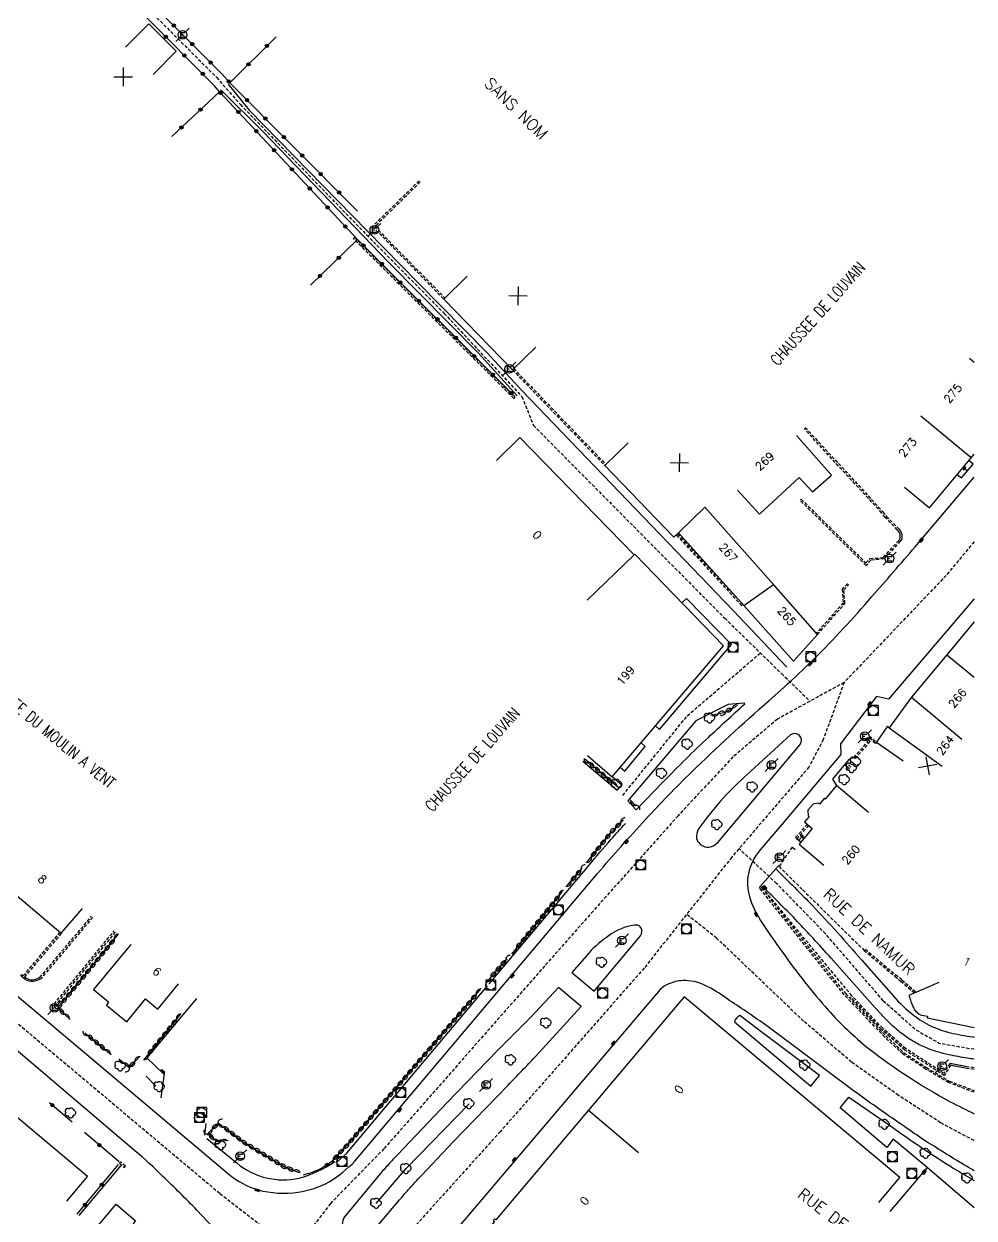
# Model space of a CAD drawing. Header units: millimetres. Extents: x 184999 to 186001, y 128999 to 130000.
# Drawn here: x 185854.5 to 186000, y 129516.6 to 129699.5 of the extents above; entities that cross this region are included whole.
import ezdxf
from ezdxf.enums import TextEntityAlignment as Align

# ---------------------------------------------------------------- set-up
doc = ezdxf.new("R2010")
doc.units = ezdxf.units.MM
doc.linetypes.add('DASHED', pattern=[0.75, 0.5, -0.25])
doc.layers.get('0').update_dxf_attribs({"linetype": 'CONTINUOUS'})
for name, color, linetype in [('W0001', 6, 'DASHED'), ('W0008', 7, 'CONTINUOUS'), ('W0100', 7, 'CONTINUOUS'), ('W0112', 1, 'DASHED'), ('W0211', 2, 'CONTINUOUS'), ('W0300', 7, 'CONTINUOUS'), ('W0302', 3, 'CONTINUOUS'), ('W0310', 3, 'CONTINUOUS'), ('W0322', 7, 'CONTINUOUS'), ('W0334', 7, 'CONTINUOUS'), ('W0400', 7, 'CONTINUOUS'), ('W0420', 7, 'CONTINUOUS'), ('W0471', 7, 'CONTINUOUS'), ('W0989', 7, 'CONTINUOUS'), ('W0991', 7, 'CONTINUOUS'), ('W1102', 7, 'CONTINUOUS')]:
    doc.layers.add(name, color=color, linetype=linetype)
doc.styles.get("Standard").update_dxf_attribs({"font": 'romans.shx', "width": 0.85})

# ---------------------------------------------------------------- blocks, each defined once
blk = doc.blocks.new('t310o')
at = {"color": 0, "linetype": 'Continuous'}
for centre, start, end in [((-0.5, 0.38), 216.8699, 323.1304), ((0.5, -0.37), 36.8699, 143.1303)]:
    blk.add_arc(centre, 0.625, start, end, dxfattribs=at)
blk = doc.blocks.new('t991o')
at = {"color": 0, "linetype": 'Continuous'}
for p, q in [((-1, 1), (1, -1)), ((-1, -1), (1, 1))]:
    blk.add_line(p, q, dxfattribs=at)
blk = doc.blocks.new('t211o')
at = {"color": 0, "linetype": 'Continuous'}
for p, q in [((-0.29, 0.5), (-0.29, 0)), ((0, 1), (0, 0)), ((0.29, 0.5), (0.29, 0))]:
    blk.add_line(p, q, dxfattribs=at)
blk = doc.blocks.new('t322o')
at = {"color": 0, "linetype": 'Continuous'}
for radius in [0.25, 0.15]:
    blk.add_circle((0, 0), radius, dxfattribs=at)
blk = doc.blocks.new('T471')
for p, q in [((-0.333334, 0.333334), (-0.333334, -0.333334)), ((-0.333334, 0.333334), (0.333334, 0.333334)), ((-0.333334, 0), (0, 0)), ((0.500001, 0.500001), (1.000002, 1.000002)), ((-0.500001, -0.500001), (-1.000002, -1.000002)), ((-0.333334, -0.333334), (0.333334, -0.333334))]:
    blk.add_line(p, q)
blk.add_ellipse((0, 0), major_axis=(0.471405, 0.471405), ratio=1, start_param=5.4977871438, end_param=11.780972451)
blk = doc.blocks.new('T420')
for p, q in [((0.75, 0.75), (-0.75, 0.75)), ((-0.75, 0.75), (-0.75, -0.75)), ((0.75, 0.75), (0.75, -0.75)), ((0.75, -0.75), (-0.75, -0.75))]:
    blk.add_line(p, q)
blk.add_ellipse((0, 0), major_axis=(-0.53, 0.53), ratio=1, start_param=3.926991, end_param=10.210176)
blk = doc.blocks.new('T400')
for p, q in [((-0.15, 0.3), (0.15, 0.3)), ((-0.15, -0.25), (-0.15, 0.3)), ((-0.15, 0.15), (0.15, 0.15)), ((-0.15, 0), (0.15, 0)), ((0.15, 0.3), (0.15, -0.25)), ((-0.15, -0.15), (0.15, -0.15)), ((-0.15, -0.25), (-0.15, -0.3)), ((-0.15, -0.3), (0.15, -0.3)), ((0.15, -0.3), (0.15, -0.25))]:
    blk.add_line(p, q)
blk = doc.blocks.new('T300')
for p, q in [((-0.8, 0.51), (-0.86, 0.34)), ((-0.86, 0.34), (-0.86, 0.17)), ((-0.86, 0.17), (-0.74, 0.06)), ((-0.69, 0.63), (-0.8, 0.51)), ((-0.8, -0.06), (-0.74, 0.06)), ((-0.74, 0.06), (-0.69, 0.11)), ((-0.57, 0.69), (-0.69, 0.63)), ((-0.46, 0.69), (-0.57, 0.69)), ((-0.29, 0.63), (-0.46, 0.69)), ((-0.29, 0.63), (-0.17, 0.74)), ((-0.23, 0.57), (-0.29, 0.63)), ((-0.17, 0.74), (-0.06, 0.8)), ((-0.06, 0.8), (0.06, 0.8)), ((0.06, 0.8), (0.23, 0.74)), ((0.23, 0.74), (0.34, 0.63)), ((0.34, 0.63), (0.4, 0.51)), ((0.46, 0.46), (0.34, 0.46)), ((0.4, 0.51), (0.4, 0.46)), ((0.57, 0.4), (0.46, 0.46)), ((0.57, 0.4), (0.69, 0.29)), ((0.69, 0.29), (0.74, 0.17)), ((0.74, 0.06), (0.69, -0.17)), ((0.74, 0.17), (0.74, 0.06)), ((-0.8, -0.17), (-0.8, -0.06)), ((-0.8, -0.23), (-0.8, -0.17)), ((-0.74, -0.34), (-0.8, -0.23)), ((-0.69, -0.4), (-0.74, -0.34)), ((-0.51, -0.46), (-0.69, -0.4)), ((-0.4, -0.46), (-0.51, -0.46)), ((-0.4, -0.46), (-0.34, -0.46)), ((-0.34, -0.46), (-0.34, -0.4)), ((-0.34, -0.51), (-0.34, -0.46)), ((-0.29, -0.63), (-0.34, -0.51)), ((-0.17, -0.74), (-0.29, -0.63)), ((-0.06, -0.8), (-0.17, -0.74)), ((0.06, -0.8), (-0.06, -0.8)), ((0.17, -0.74), (0.06, -0.8)), ((0.23, -0.69), (0.17, -0.74)), ((0.29, -0.46), (0.23, -0.46)), ((0.29, -0.63), (0.23, -0.69)), ((0.46, -0.4), (0.29, -0.46)), ((0.34, -0.51), (0.29, -0.63)), ((0.34, -0.51), (0.34, -0.46)), ((0.57, -0.34), (0.46, -0.4)), ((0.63, -0.29), (0.57, -0.34)), ((0.69, -0.17), (0.63, -0.29))]:
    blk.add_line(p, q)

msp = doc.modelspace()

# ---------------------------------------------------------------- linework, layer by layer
at = {"layer": 'W0001'}
for points in [[(185743.15, 129867.51), (185744.25, 129864.96), (185747.63, 129859.27), (185749.49, 129856.06), (185786.72, 129807.03), (185815.49, 129769.49), (185839.34, 129738.05), (185843.74, 129731.79), (185849.92, 129725.37), (185883.98, 129691.34), (185887.63, 129687.18), (185906.97, 129667.21), (185918.85, 129655.18), (185930.74, 129642.44), (185932.52, 129638.01), (185961.8, 129608.49), (185970.5, 129600.01), (185974.87, 129595.77)], [(186000, 129620.2), (185995.71, 129615.04), (185980.09, 129598.64), (185969.88, 129593.04), (185963.07, 129587.24), (185954.66, 129578.23), (185941.65, 129563.63), (185934.24, 129555.23), (185909.62, 129527.22), (185901.41, 129518.82), (185888.39, 129502.02), (185847.36, 129453.46), (185838.55, 129442.06), (185835.15, 129439.26), (185823.9, 129422.17)], [(185780.96, 129605.54), (185786.6, 129601.85), (185791.05, 129598.6), (185827.83, 129568.03), (185884.5, 129520.37), (185895.82, 129511.6)], [(185946.19, 129581.34), (185956.07, 129593.54), (185967.27, 129603.16)], [(185980.09, 129598.64), (185976.9, 129589.89), (185974.7, 129585.69), (185962.88, 129571.89), (185949.47, 129554.89), (185927.45, 129529.88), (185909.43, 129509.88), (185898.02, 129498.07), (185881, 129477.87), (185866.98, 129461.47), (185848.56, 129438.46), (185841.56, 129429.66), (185831.12, 129416.69)], [(185986.09, 129549.9), (185977.25, 129560.14), (185969.75, 129567.88), (185964.01, 129573.2)], [(186000, 129528.47), (185994.86, 129531.21), (185988.42, 129535.4), (185981.23, 129540.49), (185973.89, 129546.77), (185960.56, 129559.49), (185955.97, 129563.12)]]:
    msp.add_lwpolyline(points, dxfattribs=at)
at = {"layer": 'W0001', "flags": 128}
msp.add_lwpolyline([(185986.09, 129549.9), (185986.09, 129549.9), (185991.07, 129545.46), (185994.66, 129543.4), (185999.31, 129542.6), (186000, 129542.52)], dxfattribs=at)
at = {"layer": 'W0008', "flags": 128}
for points in [[(185885.74, 129690.31), (185888.99, 129686.3), (185907.06, 129667.81), (185914.84, 129659.86), (185925.39, 129649.18), (185930.71, 129643.39), (185963.12, 129609.67), (185971.34, 129601)], [(185930.02, 129642.57), (185924.06, 129649.13), (185910.33, 129663.02), (185891.07, 129683.06), (185884.69, 129689.37), (185884.47, 129689.12)]]:
    msp.add_lwpolyline(points, dxfattribs=at)
for points in [[(185786.99, 129605.54, -0.013735), (185790.79, 129602.92, -0.0108), (185793.48, 129600.85), (185797.14, 129597.92), (185810.97, 129586.34), (185841.17, 129560.98), (185867.63, 129538.7), (185885.91, 129523.28, 0.1045), (185890.34, 129520.94, 0.1073), (185896.48, 129520.59, 0.0938), (185901.25, 129522.17, 0.0567), (185905.18, 129525.32), (185942.31, 129569.38, -0.0064), (185949.68, 129577.66, -0.0128), (185956.7, 129584.91, -0.0113), (185968.59, 129595.88), (185970.86, 129597.89, 0.0085), (185975.41, 129602.16, 0.0186), (185984.34, 129611.8, 0.0046), (185990.96, 129619.43), (186000, 129630.1, -0.0001)], [(186000, 129611.44), (185986.91, 129596.11), (185985.03, 129596.52), (185979.53, 129589.27), (185979.59, 129587.59), (185970.49, 129576.86), (185967.23, 129573.01, 0.1267), (185965.43, 129569.35, 0.1133), (185965.58, 129565.86, 0.0728), (185967.31, 129562.21, 0.0188), (185970.65, 129557.33, 0.0265), (185977.64, 129548.47, 0.0389), (185983.78, 129542.62, 0.0381), (185996.31, 129534.43, 0.001871), (186000, 129532.58, 0.0113)], [(185969.72, 129569.98, -0.0082), (185975.29, 129564.43, -0.0113), (185982.76, 129556.15), (185987.3, 129550.98)], [(185984.87, 129548.82), (185978.09, 129556.43, 0.0043), (185975.33, 129559.47, 0.0102), (185970.47, 129564.56, 0.0044), (185967.52, 129567.44)], [(185941.8, 129551.36), (185948.67, 129559.55, 0.2353), (185949.12, 129560.83, 0.2348), (185948.49, 129561.45, 0.0986), (185947.95, 129561.48, 0.1259), (185944.1, 129559.88, 0.0672), (185941.03, 129557.25), (185938.38, 129554.2), (185941.8, 129551.36)], [(185885.11, 129513.41), (185880.96, 129517.82, 0.0124), (185875.78, 129522.97, 0.0154), (185871.49, 129526.93), (185852.57, 129543), (185840.18, 129553.29, 0.0561), (185839.06, 129553.81, 0.0957), (185837.93, 129553.92), (185832.66, 129553.39, 0.1262), (185831.18, 129552.83, 0.0647), (185830.55, 129552.25), (185829.57, 129551.11), (185820.98, 129540.22), (185815.29, 129532.94), (185809.3, 129524.98), (185804.57, 129518.58), (185798.99, 129510.64)], [(186000, 129523.85, -0.010287), (185993.86, 129527.62), (185992.95, 129528.14, -0.0035), (185986.23, 129532.76, -0.008), (185979.64, 129537.53), (185974.75, 129541.19), (185968.24, 129546.06, 0.0093), (185962.58, 129549.9, 0.0342), (185959.23, 129552.05, 0.1133), (185955.78, 129553, 0.1028), (185953.25, 129552.48, 0.117), (185951.94, 129551.61), (185912.21, 129504.83), (185906.62, 129503.04), (185888.54, 129481.54)], [(185987.3, 129550.98), (185987.3, 129550.98, 0.043499), (185990.38, 129547.97, 0.0551), (185993.14, 129546.15, 0.0554), (185996.37, 129545, 0.0245), (185999.8, 129544.36, 0.000484), (186000, 129544.33, 0.000484)], [(186000, 129540.95, -0.003676), (185999.01, 129541.09, -0.0078), (185997.56, 129541.34, -0.0096), (185996.11, 129541.63, -0.017), (185994.38, 129542.07, -0.0258), (185992.69, 129542.67, -0.0329), (185990.85, 129543.58, -0.03), (185989.13, 129544.71, -0.0268), (185987.42, 129546.15, -0.0175), (185985.85, 129547.73), (185984.87, 129548.82)]]:
    msp.add_lwpolyline(points, format="xyb", dxfattribs=at)
for points in [[(185973.34, 129589.16, 0.8746), (185971.88, 129590.61), (185965.2, 129584.5, 0.0226), (185961.6, 129580.96, 0.0223), (185957.8, 129576.25, 0.1438), (185957.51, 129574.74, 0.2591), (185958.77, 129573.47, 0.1724), (185959.91, 129573.55, 0.0724), (185960.73, 129574.13)], [(185903.57, 129516.82, 0.1064), (185903.21, 129515.6, 0.1353), (185903.5, 129514.64), (185904.69, 129512.71), (185904.86, 129512.5, 0.2168), (185905.41, 129512.27, 0.2292), (185906.29, 129512.61), (185912.02, 129519.4, -0.006), (185913.32, 129520.91, -0.0082), (185915.37, 129523.15), (185920.23, 129528.28), (185928.64, 129536.98, 0.0008), (185930.75, 129539.18, 0.0062), (185932.83, 129541.37), (185939.81, 129549.01), (185936.36, 129551.94), (185932.05, 129547.32), (185927.07, 129542.3), (185919.29, 129534.32), (185911.67, 129526.29, 0.006), (185910.31, 129524.82, 0.0038), (185908.97, 129523.31)]]:
    msp.add_lwpolyline(points, format="xyb", close=True, dxfattribs=at)
at = {"layer": 'W0100'}
for p, q in [((185948.04, 129618.32), (185947.93, 129618.22)), ((185972.86, 129574.72), (185973.45, 129574.22))]:
    msp.add_line(p, q, dxfattribs=at)
at = {"layer": 'W0100', "flags": 128}
for points in [[(185874.26, 129691.79), (185877.79, 129695.33), (185873.6, 129699.52), (185870.06, 129695.98)], [(185922.36, 129660.86), (185918.77, 129657.37), (185929.31, 129646.54), (185932.89, 129650.03)], [(185947.93, 129618.22), (185930.42, 129636.15), (185926.84, 129632.65)], [(185947.04, 129635.35), (185943.45, 129631.87), (185954.03, 129620.93), (185954.71, 129621.59), (185964.74, 129610.45), (185972.35, 129601.91), (185976.01, 129605.99), (185969.3, 129613.66), (185958.76, 129625.5)], [(185963.75, 129628.1), (185967.14, 129624.43), (185973.22, 129630.04), (185975.26, 129627.84), (185978.17, 129630.41), (185972.81, 129636.47)], [(185989.34, 129628.58), (185993.19, 129625.39), (185999.56, 129633.07), (186000, 129633.6)], [(185940.78, 129587.45), (185944.59, 129584.21), (185961.63, 129604.26), (185948.04, 129618.32)], [(186000, 129607.93), (185995.84, 129602.89), (185990.42, 129596.38), (185987.01, 129591.7), (185986.74, 129591.93), (185985.05, 129589.48), (185989.16, 129586.64)], [(185985.42, 129519), (185988.63, 129522.83), (185955.61, 129550.51), (185940.94, 129533.12), (185926.75, 129516.34), (185926.59, 129516.48), (185926.37, 129516.22), (185926.54, 129516.08), (185898.5, 129482.88), (185902.32, 129479.65)], [(185849.5, 129528.85), (185852.72, 129532.68), (185864.21, 129523.02), (185860.99, 129519.19)]]:
    msp.add_lwpolyline(points, dxfattribs=at)
at = {"layer": 'W0100'}
for points in [[(185997.43, 129630.51), (185998.08, 129629.97), (185999.84, 129632.1), (185999.2, 129632.63)], [(185998.96, 129631.04), (185998.32, 129631.57), (185998.35, 129631.17), (185998.71, 129631.61), (185998.32, 129631.57)], [(185983.85, 129578.72), (185978.95, 129582.85), (185977.2, 129580.77), (185977.06, 129580.89), (185976.33, 129580.02), (185976.19, 129580.14), (185975.36, 129580.03), (185974.55, 129579.07), (185974.6, 129578.24), (185974.73, 129578.12), (185974.03, 129577.29), (185975.21, 129576.28), (185973.19, 129573.9), (185977, 129570.67)], [(185973.16, 129574.47), (185973.8, 129575.23), (185973.4, 129575.2), (185973.84, 129574.83), (185973.8, 129575.23)], [(185863.38, 129564.05), (185860.15, 129560.23), (185852.11, 129567.02), (185849.52, 129563.96), (185846.1, 129566.85), (185851.91, 129573.74)], [(185870.83, 129558.49), (185865.14, 129551.64), (185867.45, 129549.71), (185867.13, 129549.2), (185870.23, 129546.67), (185873.1, 129550.17), (185874.98, 129548.62), (185878.15, 129552.49)]]:
    msp.add_lwpolyline(points, dxfattribs=at)
at = {"layer": 'W0100', "flags": 128}
msp.add_lwpolyline([(185994.61, 129552.7), (185990.02, 129550.72, 0.0061), (185990.25, 129549.97, 0.0177), (185990.53, 129549.22, 0.039), (185990.84, 129548.58, 0.0849), (185991.29, 129548.06, 0.033), (185991.52, 129547.9, 0.0107), (185991.76, 129547.75), (185992.86, 129547.55), (185992.82, 129547.27), (186000, 129545.81)], format="xyb", dxfattribs=at)
at = {"layer": 'W0100'}
msp.add_lwpolyline([(185865.38, 129514.92), (185868.62, 129518.72), (185871.59, 129516.2), (185871.22, 129515.75), (185874.58, 129512.89, -0.3991), (185868.9, 129506.06), (185867.91, 129504.92), (185864.08, 129508.12)], format="xyb", dxfattribs=at)
at = {"layer": 'W0112'}
for p, q in [((185929.31, 129646.54), (185943.44, 129631.88)), ((185929.49, 129646.72), (185943.62, 129632.05)), ((185954.41, 129621.23), (185964.55, 129610.28)), ((185954.6, 129621.4), (185964.74, 129610.45)), ((185981.27, 129550.66), (185967.4, 129567.41)), ((185983.16, 129557.61), (185987.86, 129553.64)), ((185983.32, 129557.8), (185988.02, 129553.83)), ((185987.86, 129553.64), (185988.78, 129552.9)), ((185988.94, 129553.09), (185988.02, 129553.83)), ((185988.78, 129552.9), (185990.87, 129551.09)), ((185988.94, 129553.09), (185991.12, 129551.2)), ((185985.82, 129545.5), (185981.09, 129550.49)), ((185986, 129545.67), (185981.27, 129550.66)), ((185989.38, 129542.35), (185985.83, 129545.49)), ((185989.53, 129542.55), (185986, 129545.67)), ((185995.42, 129538.45), (185989.38, 129542.35)), ((185995.34, 129538.79), (185989.53, 129542.55)), ((185996.29, 129540.3), (185995.34, 129538.79)), ((185996.41, 129540.02), (185995.42, 129538.45)), ((185996.82, 129540.19), (185996.29, 129540.3)), ((185996.77, 129539.95), (185996.41, 129540.02)), ((185997.3, 129539.84), (185996.77, 129539.95)), ((185997.35, 129540.09), (185996.82, 129540.19)), ((185997.88, 129539.98), (185997.35, 129540.09)), ((185998.41, 129539.88), (185997.88, 129539.98)), ((185998.94, 129539.79), (185998.41, 129539.88)), ((185997.83, 129539.74), (185997.3, 129539.84)), ((185998.36, 129539.64), (185997.83, 129539.74)), ((185998.9, 129539.54), (185998.36, 129539.64)), ((186000, 129539.37), (185998.9, 129539.54)), ((186000, 129539.63), (185998.94, 129539.79))]:
    msp.add_line(p, q, dxfattribs=at)
for points in [[(185915.01, 129675.48), (185907.87, 129668.49), (185918.77, 129657.37)], [(185915.19, 129675.31), (185908.22, 129668.48), (185918.95, 129657.55)], [(185974.15, 129637.7), (185986.03, 129624.79), (185986.59, 129624.09), (185988.42, 129622.22), (185988.59, 129622.02), (185988.73, 129621.8), (185988.85, 129621.56), (185988.92, 129621.31), (185988.95, 129621.04), (185988.94, 129620.88), (185988.91, 129620.71), (185988.86, 129620.55), (185988.79, 129620.41), (185988.69, 129620.28), (185986.22, 129617.57), (185984.18, 129617.4), (185983.45, 129616.59), (185973.34, 129626.55), (185973.52, 129626.73), (185983.44, 129616.95), (185984.06, 129617.64), (185986.11, 129617.81), (185988.5, 129620.44), (185988.57, 129620.54), (185988.63, 129620.65), (185988.67, 129620.77), (185988.69, 129620.9), (185988.7, 129621.04), (185988.68, 129621.26), (185988.61, 129621.47), (185988.52, 129621.68), (185988.39, 129621.87), (185988.24, 129622.05), (185986.4, 129623.92), (185985.84, 129624.63), (185973.97, 129637.53)], [(185976.01, 129605.99), (185980.22, 129610.75), (185980.05, 129612.84), (185980.77, 129613.6), (185980.59, 129613.77), (185979.79, 129612.93), (185979.96, 129610.84), (185975.84, 129606.18)], [(185974.65, 129576.76), (185972.86, 129574.72), (185972.67, 129574.88), (185974.46, 129576.93)], [(185972.58, 129573.02), (185972.13, 129573.41), (185970.12, 129570.47), (185973.75, 129566.87), (185983.16, 129557.61)], [(186000, 129535.88), (185996.09, 129537.36), (185992.57, 129539.44), (185989.11, 129541.73), (185986.32, 129544.32), (185980.1, 129550.81), (185967.23, 129567.06), (185967.16, 129567.35), (185967.4, 129567.41), (185967.46, 129567.17), (185980.29, 129550.98), (185986.49, 129544.5), (185989.26, 129541.92), (185992.7, 129539.66), (185996.2, 129537.58), (186000, 129536.15)], [(185865.02, 129562.67), (185857.07, 129553.26), (185856.84, 129553.15), (185856.61, 129553.04), (185856.38, 129552.96), (185856.14, 129552.89), (185855.89, 129552.85), (185855.58, 129552.86), (185855.26, 129552.92), (185854.96, 129553.02), (185854.67, 129553.17), (185854.42, 129553.36), (185853.99, 129553.72), (185854.16, 129553.91), (185854.39, 129553.71), (185860, 129560.36)], [(185860.19, 129560.2), (185854.58, 129553.55), (185854.8, 129553.39), (185855.06, 129553.25), (185855.33, 129553.16), (185855.6, 129553.11), (185855.88, 129553.1), (185856.09, 129553.13), (185856.3, 129553.19), (185856.52, 129553.28), (185856.74, 129553.38), (185856.92, 129553.46), (185864.83, 129562.83)], [(185868.48, 129560.42), (185859.46, 129549.41), (185859.72, 129549.2), (185859.56, 129549.01), (185859.11, 129549.38), (185868.28, 129560.58)]]:
    msp.add_lwpolyline(points, dxfattribs=at)
for points in [[(185929.5, 129642.16), (185904.94, 129666.64), (185905.11, 129666.82), (185929.68, 129642.33)], [(185984.88, 129589.29), (185983.96, 129590.11), (185983.76, 129589.87), (185984.07, 129589.61), (185981.76, 129586.98), (185981.57, 129587.14), (185983.71, 129589.58), (185983.41, 129589.84), (185983.94, 129590.46), (185985.05, 129589.48)], [(185869.14, 129525.03), (185869.88, 129524.36), (185870.05, 129524.54), (185869.31, 129525.21)]]:
    msp.add_lwpolyline(points, close=True, dxfattribs=at)
at = {"layer": 'W0211', "flags": 128}
msp.add_lwpolyline([(185981.57, 129587.14), (185980.79, 129586.85), (185978.29, 129583.83), (185978.95, 129582.85)], dxfattribs=at)
at = {"layer": 'W0302', "flags": 128}
msp.add_lwpolyline([(185908.43, 129518.86), (185913, 129524.19), (185922.65, 129534.13)], dxfattribs=at)
at = {"layer": 'W0310'}
msp.add_line((185945.42, 129582.62), (185940.34, 129586.93), dxfattribs=at)
at = {"layer": 'W0310', "flags": 128}
for points in [[(185959.69, 129593.64), (185961.94, 129594.12), (185963.61, 129595)], [(185948.27, 129579.7), (185947.32, 129580.67)], [(185940.65, 129571.01), (185944.28, 129575.52), (185946.33, 129577.62)], [(185937.55, 129567.33), (185940, 129570.19)], [(185929.19, 129557.05), (185936.96, 129566.63)], [(185925.22, 129552.66), (185928.51, 129556.34)], [(185901.7, 129525.35), (185904.05, 129527.85), (185924.51, 129551.76)], [(185872.84, 129540.79), (185878.58, 129547.95)], [(185863.79, 129544.99), (185867.83, 129541.65)], [(185869.22, 129540.84), (185870.61, 129539.65), (185872.27, 129541.42)], [(185873.21, 129538.36), (185874.7, 129536.81)], [(185885.77, 129528.47), (185884.1, 129528.26), (185882.63, 129529.55), (185884.27, 129531.15), (185888.18, 129528.19), (185894.39, 129524.45), (185896.61, 129523.61)]]:
    msp.add_lwpolyline(points, dxfattribs=at)
at = {"layer": 'W0310'}
msp.add_lwpolyline([(185861.55, 129547.03), (185859.7, 129548.79), (185868.93, 129560.05)], dxfattribs=at)
at = {"layer": 'W0322'}
for p, q in [((185893.12, 129697.56), (185886.02, 129690.51)), ((185877.14, 129682.3), (185884.45, 129689.12)), ((185898.38, 129659.53), (185905.57, 129666.48))]:
    msp.add_line(p, q, dxfattribs=at)
at = {"layer": 'W0322', "flags": 128}
for points in [[(185859.1, 129717.66), (185884.86, 129691.82), (185886.02, 129690.51), (185905.57, 129670.84)], [(185929.66, 129642.44), (185905.57, 129666.48), (185884.45, 129689.12), (185883.66, 129690.06), (185862.13, 129711.72)], [(185861.86, 129531.29), (185858.41, 129534.27)], [(185869.08, 129525.2), (185863.77, 129529.71)], [(185862.65, 129517.21), (185868.98, 129524.79)]]:
    msp.add_lwpolyline(points, dxfattribs=at)
msp.add_lwpolyline([(185901.83, 129525.39, -0.0423), (185899.62, 129524.01, -0.0409), (185897.23, 129523.19)], format="xyb", dxfattribs=at)
at = {"layer": 'W0334', "flags": 128}
for points in [[(185951.2, 129591.98), (185951.83, 129591.45), (185962.87, 129604.45), (185955.95, 129611.51), (185955.26, 129610.85)], [(185945.82, 129585.65), (185946.49, 129585.08), (185949.64, 129588.84), (185948.99, 129589.39)], [(185940.07, 129586.61), (185945.31, 129582.15), (185946.1, 129582.88), (185944.59, 129584.21)], [(185902.47, 129525.24), (185903.92, 129526.55), (185925.49, 129552.17)], [(185880.92, 129550.22), (185873.29, 129541.14), (185875.83, 129538.75), (185875.98, 129538.73), (185875.46, 129535.02)], [(185882.36, 129531.1), (185882.15, 129529.31)], [(185862.92, 129516.98), (185869.36, 129524.67)], [(186000, 129518.17), (185992.79, 129524.33), (185987.07, 129517.62)]]:
    msp.add_lwpolyline(points, dxfattribs=at)
for points in [[(185946.99, 129580.52), (185948.24, 129579.12), (185952.44, 129583.48, -0.0122), (185959.3, 129590.24, -0.0041), (185964.88, 129595.37), (185964.77, 129595.47), (185962.31, 129595.29), (185957.36, 129592.78), (185946.99, 129580.52)], [(185925.72, 129552.5), (185941.03, 129570.68, -0.0063), (185944.38, 129574.59, -0.0041), (185946.59, 129577.04)], [(185992.79, 129524.33), (185987.59, 129528.68), (185986.62, 129527.43), (185979.47, 129533.48), (185980.8, 129535.13), (185987.17, 129530.72, 0.0137), (185996.36, 129524.54, 0.005206), (186000, 129522.38)], [(185882.48, 129528.82), (185887.12, 129525, 0.1124), (185891.59, 129522.78, 0.1157), (185896.63, 129522.72, 0.075), (185902.15, 129525.25)]]:
    msp.add_lwpolyline(points, format="xyb", dxfattribs=at)
at = {"layer": 'W0334'}
msp.add_lwpolyline([(185970.13, 129570.49), (185970.03, 129570.56), (185967.16, 129567.35)], dxfattribs=at)
at = {"layer": 'W0334', "flags": 128}
msp.add_lwpolyline([(185974.97, 129536.83), (185976.32, 129538.46), (185967.53, 129545.04), (185964.12, 129547.62, 0.2171), (185963.28, 129546.64)], format="xyb", close=True, dxfattribs=at)
at = {"layer": 'W1102'}
for p, q in [((186000, 129647.68), (185999.28, 129648.29)), ((185999.56, 129633.07), (185991.86, 129639.45)), ((185954.71, 129621.59), (185958.76, 129625.5)), ((185947.93, 129618.22), (185940.74, 129611.27)), ((185964.74, 129610.45), (185969.3, 129613.66)), ((185995.84, 129602.89), (186000, 129599.46)), ((185990.42, 129596.38), (185998.1, 129589.98)), ((185987.01, 129591.7), (185995.09, 129585.82)), ((185940.94, 129533.12), (185948.59, 129526.67))]:
    msp.add_line(p, q, dxfattribs=at)

# ---------------------------------------------------------------- block references
at = {"layer": 'W0211', "rotation": 50.39587647018828}
msp.add_blockref('t211o', (185980.94, 129585.47), dxfattribs=at)
at = {"layer": 'W0300'}
for p in [(185959.5, 129593.19), (185956.09, 129589.2), (185981.26, 129585.62), (185981.88, 129586.5), (185945.26, 129583.04), (185952.16, 129584.72), (185980.14, 129583.75), (185966.03, 129582.65), (185960.64, 129576.87), (185942.98, 129555.79), (185934.46, 129546.5), (185869.24, 129539.91), (185929.02, 129540.84), (185974.09, 129540.03), (185875.22, 129536.72), (185922.65, 129534.13), (185861.66, 129532.7), (185986.27, 129530.97), (185884.63, 129527.8), (185992.57, 129526.52), (185913, 129524.19), (185998.94, 129522.74), (185908.43, 129518.86)]:
    msp.add_blockref('T300', p, dxfattribs=at)
at = {"layer": 'W0310'}
for p, rotation in [((185961.95, 129594.13), 27.70101402950679), ((185962.97, 129594.67), 27.70101402950679), ((185960.82, 129593.88), 12.14692792469575), ((185941.02, 129586.36), 139.6379766829454), ((185941.9, 129585.61), 139.6379766829454), ((185942.78, 129584.86), 139.6379766829454), ((185943.66, 129584.11), 139.6379766829454), ((185944.54, 129583.36), 139.6379766829454), ((185948.12, 129579.84), 134.2002983447005), ((185945.07, 129576.34), 45.81999347952843), ((185945.88, 129577.17), 45.81999347952843), ((185942.82, 129573.71), 51.23370850035373), ((185943.55, 129574.61), 51.23370850035373), ((185944.27, 129575.51), 51.23370850035373), ((185941.38, 129571.91), 51.23370850035373), ((185942.1, 129572.81), 51.23370850035373), ((185939.05, 129569.08), 49.44097031708831), ((185939.8, 129569.96), 49.44097031708831), ((185938.3, 129568.21), 49.44097031708831), ((185935.74, 129565.12), 50.96108453586277), ((185936.47, 129566.02), 50.96108453586277), ((185934.29, 129563.33), 50.96108453586277), ((185935.01, 129564.23), 50.96108453586277), ((185932.83, 129561.53), 50.96108453586277), ((185933.56, 129562.43), 50.96108453586277), ((185868.33, 129559.33), 50.67412513219667), ((185931.38, 129559.74), 50.96108453586277), ((185932.1, 129560.64), 50.96108453586277), ((185866.87, 129557.54), 50.67412513219667), ((185867.6, 129558.43), 50.67412513219667), ((185929.92, 129557.95), 50.96108453586277), ((185930.65, 129558.84), 50.96108453586277), ((185865.41, 129555.75), 50.67412513219667), ((185866.14, 129556.65), 50.67412513219667), ((185928.3, 129556.1), 48.21384478800107), ((185863.94, 129553.96), 50.67412513219667), ((185864.67, 129554.86), 50.67412513219667), ((185926.76, 129554.38), 48.21384478800107), ((185927.53, 129555.24), 48.21384478800107), ((185862.48, 129552.18), 50.67412513219667), ((185863.21, 129553.07), 50.67412513219667), ((185925.99, 129553.52), 48.21384478800107), ((185861.01, 129550.39), 50.67412513219667), ((185861.75, 129551.28), 50.67412513219667), ((185923.01, 129550), 49.45477102864072), ((185923.76, 129550.88), 49.45477102864072), ((185859.88, 129548.62), 136.2808575435933), ((185860.28, 129549.5), 50.67412513219667), ((185921.51, 129548.25), 49.45477102864072), ((185922.26, 129549.13), 49.45477102864072), ((185860.71, 129547.83), 136.2808575435933), ((185877.86, 129547.05), 51.25584239035835), ((185920.01, 129546.49), 49.45477102864072), ((185920.76, 129547.37), 49.45477102864072), ((185864.27, 129544.59), 320.4261627855086), ((185876.42, 129545.25), 51.25584239035835), ((185877.14, 129546.15), 51.25584239035835), ((185918.5, 129544.74), 49.45477102864072), ((185919.25, 129545.62), 49.45477102864072), ((185865.16, 129543.86), 320.4261627855086), ((185866.05, 129543.12), 320.4261627855086), ((185874.97, 129543.45), 51.25584239035835), ((185875.69, 129544.35), 51.25584239035835), ((185917, 129542.98), 49.45477102864072), ((185917.75, 129543.86), 49.45477102864072), ((185866.94, 129542.38), 320.4261627855086), ((185873.52, 129541.65), 51.25584239035835), ((185874.25, 129542.55), 51.25584239035835), ((185915.5, 129541.23), 49.45477102864072), ((185916.25, 129542.11), 49.45477102864072), ((185869.82, 129540.33), 319.4296526976663), ((185870.69, 129539.74), 46.7459252802795), ((185871.48, 129540.58), 46.7459252802795), ((185914, 129539.47), 49.45477102864072), ((185914.75, 129540.35), 49.45477102864072), ((185912.5, 129537.72), 49.45477102864072), ((185913.25, 129538.59), 49.45477102864072), ((185911, 129535.96), 49.45477102864072), ((185911.75, 129536.84), 49.45477102864072), ((185909.49, 129534.21), 49.45477102864072), ((185910.25, 129535.08), 49.45477102864072), ((185907.99, 129532.45), 49.45477102864072), ((185908.74, 129533.33), 49.45477102864072), ((185883.33, 129530.23), 44.47556411103186), ((185884.16, 129531.04), 44.47556411103186), ((185885.07, 129530.55), 322.8201067677637), ((185905.74, 129529.82), 49.45477102864072), ((185906.49, 129530.7), 49.45477102864072), ((185907.24, 129531.57), 49.45477102864072), ((185882.77, 129529.43), 138.6426770042257), ((185883.63, 129528.67), 138.6426770042257), ((185885.99, 129529.85), 322.8201067677637), ((185886.91, 129529.15), 322.8201067677637), ((185887.83, 129528.46), 322.8201067677637), ((185904.24, 129528.06), 49.45477102864072), ((185904.99, 129528.94), 49.45477102864072), ((185884.63, 129528.33), 187.2064816767638), ((185888.79, 129527.82), 328.9244550307773), ((185889.78, 129527.23), 328.9244550307773), ((185890.77, 129526.63), 328.9244550307773), ((185902.66, 129526.37), 46.66101870208913), ((185903.46, 129527.21), 46.66101870208913), ((185891.76, 129526.03), 328.9244550307773), ((185892.75, 129525.44), 328.9244550307773), ((185893.74, 129524.84), 328.9244550307773), ((185901.87, 129525.53), 46.66101870208913), ((185894.76, 129524.31), 339.5010321210018), ((185895.84, 129523.9), 339.5010321210018)]:
    msp.add_blockref('t310o', p, dxfattribs=dict(at, rotation=rotation))
at = {"layer": 'W0322'}
for p, rotation in [((185877.43, 129699.26), 314.9082905914088), ((185876.23, 129697.53), 134.8328127045454), ((185880.26, 129696.43), 314.9082905914088), ((185891.7, 129696.15), 224.8271636788595), ((185879.05, 129694.7), 134.8328127045454), ((185883.08, 129693.6), 314.9082905914088), ((185888.86, 129693.33), 224.8271636788595), ((185881.87, 129691.86), 134.8328127045454), ((185885.84, 129690.71), 311.6271328844359), ((185884.61, 129688.95), 133.0062050243521), ((185888.65, 129687.86), 314.8271636788348), ((185881.53, 129686.39), 43.00620502429653), ((185887.34, 129686.03), 133.0062050243521), ((185891.47, 129685.02), 314.8271636788348), ((185878.6, 129683.67), 43.00620502429653), ((185890.07, 129683.1), 133.0062050243521), ((185894.29, 129682.19), 314.8271636788348), ((185892.8, 129680.18), 133.0062050243521), ((185897.11, 129679.35), 314.8271636788348), ((185895.53, 129677.25), 133.0062050243521), ((185899.93, 129676.51), 314.8271636788348), ((185898.25, 129674.33), 133.0062050243521), ((185902.75, 129673.68), 314.8271636788348), ((185900.98, 129671.4), 133.0062050243521), ((185903.71, 129668.48), 133.0062050243521), ((185906.47, 129665.58), 135.0478526125748), ((185902.69, 129663.7), 44.02702881548371), ((185909.3, 129662.76), 135.0478526125748), ((185899.82, 129660.92), 44.02702881548371), ((185912.13, 129659.93), 135.0478526125748), ((185914.96, 129657.1), 135.0478526125748), ((185917.8, 129654.28), 135.0478526125748), ((185920.63, 129651.45), 135.0478526125748), ((185923.46, 129648.63), 135.0478526125748), ((185926.29, 129645.8), 135.0478526125748), ((185929.12, 129642.97), 135.0478526125748), ((185858.83, 129533.9), 139.3113293864887), ((185866.03, 129527.79), 139.6000156863765), ((185900.9, 129524.75), 212.5400026198435), ((185866.41, 129521.72), 50.17411108054242), ((185863.85, 129518.65), 50.17411108054242)]:
    msp.add_blockref('t322o', p, dxfattribs=dict(at, rotation=rotation))
at = {"layer": 'W0400'}
for p, rotation in [((185991.9, 129620.45), 320.9936717157203), ((185974.88, 129601.48), 314.6066203659032), ((185984.01, 129595.36), 143.5341981719247), ((185946.72, 129574.27), 139.1343482960862), ((185967.92, 129567.24), 43.48678750168202), ((185966.63, 129563.12), 27.67288601237291), ((185929.27, 129553.75), 319.6433879742135), ((185944.76, 129543.39), 139.4380600628047), ((185875.72, 129539.06), 44.91067083242293), ((185911.98, 129533.18), 321.3354753127317), ((185929.61, 129525.53), 139.5917022203047), ((185992.33, 129523.63), 141.3777069944159), ((185890.23, 129520.87), 73.7361684553887)]:
    msp.add_blockref('T400', p, dxfattribs=dict(at, rotation=rotation))
at = {"layer": 'W0420'}
for p in [(185963.06, 129604.04), (185974.96, 129602.57), (185984.55, 129594.35), (185948.92, 129570.68), (185936.33, 129563.81), (185955.93, 129560.88), (185925.97, 129552.29), (185943.09, 129551.05), (185912.18, 129535.83), (185881.36, 129531.98), (185881.7, 129532.77), (185903.17, 129525.26), (185987.48, 129525.99), (185990.43, 129523.43)]:
    msp.add_blockref('T420', p, dxfattribs=at)
at = {"layer": 'W0471'}
for p in [(185878.77, 129697.85), (185908.15, 129667.97), (185928.82, 129646.69), (185987.05, 129617.62), (185983.26, 129590.4), (185968.98, 129586.01), (185970.19, 129571.9), (185946.07, 129559.12), (185859.16, 129548.81), (185995.09, 129539.89), (185925.26, 129537), (185887.6, 129526.08)]:
    msp.add_blockref('T471', p, dxfattribs=at)
at = {"layer": 'W0991'}
for p, rotation in [((185869.69, 129691.41), 315.0362194620832), ((185930.14, 129657.88), 314.2052669060751), ((185954.85, 129632.31), 314.0336324380253), ((185992.89, 129585.87), 55.35129587317127)]:
    msp.add_blockref('t991o', p, dxfattribs=dict(at, rotation=rotation))

# ---------------------------------------------------------------- texts
at = {"layer": 'W0989'}
for s, rotation, p in [('SANS NOM', 315.6699, (185929.86, 129686.56)), ('RUE DE NAMUR', 316.8864, (185983.96, 129560.47)), ('RUE DE SARDANSON', 322.8382, (185982.84, 129513.44))]:
    msp.add_text(s, height=1.75, rotation=rotation, dxfattribs=at).set_placement(p, align=Align.MIDDLE)
at = {"layer": 'W0989', "width": 0.75}
for s, rotation, p in [('CHAUSSEE DE LOUVAIN', 48.0538, (185976.06, 129655.15)), ('ALLEE DU MOULIN A VENT', 320.3008, (185859.31, 129590.25)), ('CHAUSSEE DE LOUVAIN', 48.0538, (185923.17, 129586.85))]:
    msp.add_text(s, height=1.75, rotation=rotation, dxfattribs=at).set_placement(p, align=Align.MIDDLE)
at = {"layer": 'W0991'}
for s, rotation, p in [('275', 49.9792, (185996.74, 129642.93)), ('273', 50.3786, (185989.83, 129634.65)), ('269', 42.6987, (185967.93, 129632.54)), ('0', 314.3258, (185933.09, 129621.24)), ('267', 311.7021, (185962.36, 129618.53)), ('265', 311.735, (185971.32, 129608.79)), ('199', 49.638, (185946.63, 129599.74)), ('266', 50.1997, (185997.45, 129596.25)), ('264', 53.9368, (185995.58, 129589.04)), ('260', 49.5143, (185981.13, 129572.27)), ('8', 319.8427, (185857.31, 129568.51)), ('1', 334.4, (185998.92, 129555.88)), ('6', 320.6741, (185874.85, 129554.37)), ('0', 49.8607, (185954.78, 129536.33)), ('0', 49.7793, (185940.34, 129519.24))]:
    msp.add_text(s, height=1.25, rotation=rotation, dxfattribs=at).set_placement(p, align=Align.MIDDLE)

doc.saveas('drawing.dxf')
